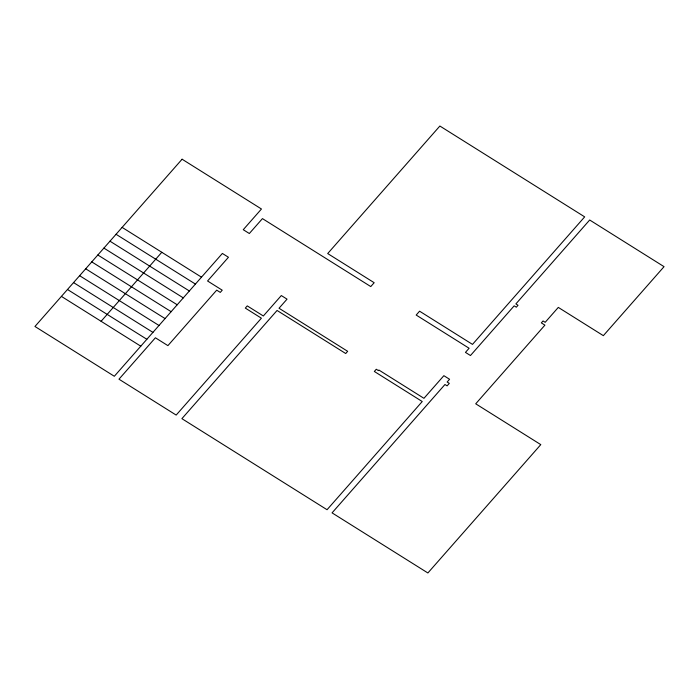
<?xml version="1.0" encoding="UTF-8"?>
<svg xmlns="http://www.w3.org/2000/svg" width="699" height="699" viewBox="0 0 699 699"><rect width="100%" height="100%" fill="white"/><g stroke="black" fill="none" stroke-linecap="round" stroke-linejoin="round"><path stroke-width="1.05" d="M101.102 321.287L161.801 252.287M122.115 227.385L201.495 277.18M116.051 234.287L195.423 284.082M109.979 241.19L189.35 290.976M103.906 248.093L183.278 297.879M97.834 254.986L177.214 304.781M91.77 261.889L171.141 311.684M85.697 268.792L165.069 318.578M79.625 275.694L158.996 325.481M73.552 282.588L152.932 332.383M67.488 289.491L146.86 339.286M61.416 296.393L140.787 346.188M182.09 159.215L34.95 326.477L114.321 376.272L222.369 253.44L228.451 257.258L207.568 280.989L222.23 290.19L220.29 292.4L216.707 290.155L167.909 345.629L155.396 337.783L118.97 379.19L176.174 415.075L261.4 318.194L245.314 308.093L247.254 305.891L263.348 315.983L281.313 295.555L287.036 299.146L279.023 308.25L347.665 351.317L345.725 353.528L277.075 310.461L181.897 418.657L327.053 509.72L422.24 401.523L374.332 371.466L376.272 369.255L378.412 370.601L378.902 370.051L423.952 398.316L443.865 375.678L449.579 379.269L447.15 382.03L449.3 383.375L447.115 385.857L444.966 384.511L332.06 512.865L427.884 572.97L540.79 444.625L475.713 403.804L544.914 325.14L541.341 322.894L543.044 320.963L545.185 322.309L558.3 307.403L603.351 335.66L664.05 266.66L589.685 220.002L515.871 303.916L518.011 305.262L516.316 307.193L514.167 305.847L470.462 355.529L465.455 352.392L469.099 348.251L416.185 315.057L419.583 311.195L472.498 344.389L584.679 216.865L439.872 126.03L327.7 253.554L374.175 282.711L370.776 286.573L262.448 218.612L249.333 233.518L243.252 229.7L261.461 209.001L182.09 159.215"/></g></svg>
